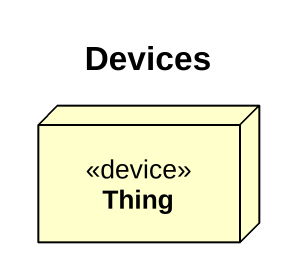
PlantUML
@startuml
title Devices
node Thing <<device>>
@enduml
